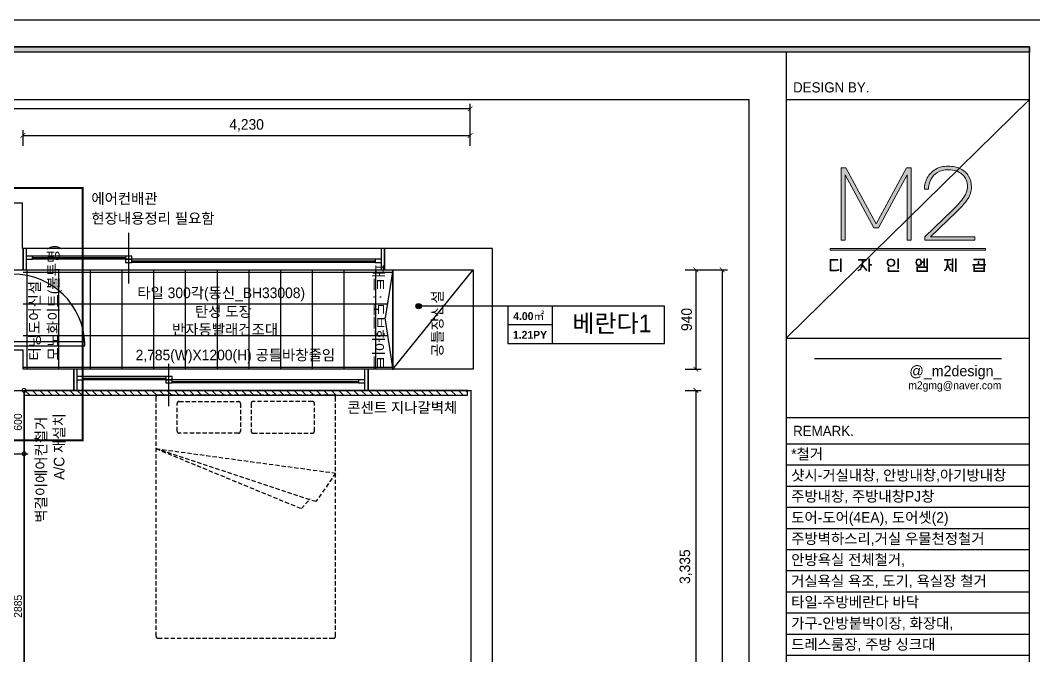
# Model space of a CAD drawing. Header units: inches. Extents: x 199882 to 277715, y -17863 to 11882.
# Drawn here: x 213457 to 223045, y 5372 to 11382 of the extents above; entities that cross this region are included whole.
import ezdxf
from ezdxf.enums import TextEntityAlignment as Align

# ---------------------------------------------------------------- set-up
doc = ezdxf.new("R2010")
doc.units = ezdxf.units.IN
doc.header["$LTSCALE"] = 50
doc.header["$MEASUREMENT"] = 0
doc.linetypes.add('DH-HID2', pattern=[1.2, 0.8, -0.4])
doc.linetypes.add('HID2', pattern=[1, 0.5, -0.5])
for name, color, linetype in [('0-ELC TEXT', 7, 'Continuous'), ('03-TEXT', 3, 'Continuous'), ('04-WIN', 4, 'Continuous'), ('06-FUR', 6, 'Continuous'), ('07-DIM WAL', 5, 'Continuous'), ('3.기호.계단선', 30, 'Continuous'), ('_U+B808_U+C774_U+C5B4 2', 7, 'Continuous'), ('CO-DOOR', 8, 'Continuous'), ('E-HAT', 251, 'Continuous'), ('FORM(YOURNAME)-1', 1, 'Continuous'), ('FORM(YOURNAME)-11', 1, 'Continuous'), ('FU-FURM', 251, 'DH-HID2'), ('도면층2', 2, 'Continuous'), ('도면층4', 4, 'Continuous'), ('도면층5', 5, 'Continuous'), ('도면층8', 8, 'Continuous'), ('치수', 7, 'Continuous')]:
    doc.layers.add(name, color=color, linetype=linetype)
doc.styles.add('YOURNAME', font='HY울릉도M.TTF')
doc.styles.add('넥슨고딕', font='NEXONLv1GothicBold.ttf')
doc.styles.add('스타일1', font='HY울릉도M.TTF')
doc.styles.add('코레일둥고', font='Korail_Round_Gothic_Medium.ttf')
doc.dimstyles.new('30', dxfattribs={"dimscale": 30, "dimtxt": 2.5, "dimasz": 2.5, "dimexe": 1.25, "dimexo": 2, "dimtad": 1, "dimdec": 0, "dimtxsty": '스타일1', "dimblk": 'DOTSMALL', "dimcen": 2.5, "dimclrd": 1, "dimclre": 1, "dimclrt": 7, "dimadec": 0, "dimazin": 0, "dimtfac": 1, "dimtdec": 0, "dimtix": 1, "dimtmove": 0, "dimatfit": 3, "dimldrblk": 'DOTSMALL', "dimfxl": 0, "dimarcsym": 0})
doc.dimstyles.new('YOURNAME-50', dxfattribs={"dimscale": 50, "dimtxt": 2, "dimasz": 0.9, "dimexe": 1, "dimexo": 3, "dimgap": 0.7, "dimtad": 1, "dimdec": 0, "dimzin": 0, "dimdsep": 46, "dimlunit": 6, "dimtxsty": 'YOURNAME', "dimblk": 'ARCHTICK', "dimcen": 0, "dimclrd": 1, "dimclre": 1, "dimclrt": 7, "dimadec": 0, "dimazin": 0, "dimtfac": 1, "dimtdec": 0, "dimtix": 1, "dimtmove": 2, "dimatfit": 3, "dimldrblk": 'ARCHTICK', "dimfxl": 0, "dimtolj": 1, "dimtzin": 0, "dimarcsym": 0})

# ---------------------------------------------------------------- blocks, each defined once
blk = doc.blocks.new('_ArchTick')
at = {"color": 0, "linetype": 'ByBlock', "const_width": 0.15}
blk.add_lwpolyline([(-0.5, -0.5), (0.5, 0.5)], dxfattribs=at)
blk = doc.blocks.new('*D26')
at = {"layer": 'Defpoints', "color": 0}
for p in [(217713.3, 10293.5), (213483.3, 10043.5), (217713.3, 10043.5)]:
    blk.add_point(p, dxfattribs=at)
at = {"layer": '치수', "color": 1, "lineweight": -2}
for p, q in [((213483.3, 10193.5), (213483.3, 10343.5)), ((213483.3, 10293.5), (217713.3, 10293.5)), ((217713.3, 10193.5), (217713.3, 10343.5))]:
    blk.add_line(p, q, dxfattribs=at)
at = {"layer": '치수', "color": 1, "lineweight": -2, "xscale": 45, "yscale": 45, "zscale": 45, "rotation": 180}
blk.add_blockref('_ArchTick', (213483.3, 10293.5), dxfattribs=at)
at = {"layer": '치수', "color": 1, "lineweight": -2, "xscale": 45, "yscale": 45, "zscale": 45}
blk.add_blockref('_ArchTick', (217713.3, 10293.5), dxfattribs=at)
at = {"layer": '치수', "color": 7, "insert": (215598.3, 10388.2), "char_height": 100, "attachment_point": 5, "style": 'YOURNAME'}
blk.add_mtext('\\A1;4,230', dxfattribs=at)
blk = doc.blocks.new('*D27')
at = {"layer": 'Defpoints', "color": 0}
for p in [(205558.3, 10543.5), (205558.3, 10043.5), (217713.3, 10043.5)]:
    blk.add_point(p, dxfattribs=at)
at = {"layer": '치수', "color": 1, "lineweight": -2}
for p, q in [((205558.3, 10193.5), (205558.3, 10593.5)), ((217713.3, 10193.5), (217713.3, 10593.5)), ((217713.3, 10543.5), (205558.3, 10543.5))]:
    blk.add_line(p, q, dxfattribs=at)
at = {"layer": '치수', "color": 1, "lineweight": -2, "xscale": 45, "yscale": 45, "zscale": 45, "rotation": 180}
blk.add_blockref('_ArchTick', (205558.3, 10543.5), dxfattribs=at)
at = {"layer": '치수', "color": 1, "lineweight": -2, "xscale": 45, "yscale": 45, "zscale": 45}
blk.add_blockref('_ArchTick', (217713.3, 10543.5), dxfattribs=at)
at = {"layer": '치수', "color": 7, "insert": (211635.8, 10638.2), "char_height": 100, "attachment_point": 5, "style": 'YOURNAME'}
blk.add_mtext('\\A1;12,155', dxfattribs=at)
blk = doc.blocks.new('*D28')
at = {"layer": 'Defpoints', "color": 0}
for p in [(219598.3, 9022.3), (219598.3, -997.7), (220098.3, -997.7)]:
    blk.add_point(p, dxfattribs=at)
at = {"layer": '치수', "color": 1, "lineweight": -2}
for p, q in [((219748.3, 9022.3), (220148.3, 9022.3)), ((220098.3, 9022.3), (220098.3, -997.7)), ((219748.3, -997.7), (220148.3, -997.7))]:
    blk.add_line(p, q, dxfattribs=at)
at = {"layer": '치수', "color": 1, "lineweight": -2, "xscale": 45, "yscale": 45, "zscale": 45}
for p, rotation in [((220098.3, 9022.3), 90), ((220098.3, -997.7), 270)]:
    blk.add_blockref('_ArchTick', p, dxfattribs=dict(at, rotation=rotation))
at = {"layer": '치수', "color": 7, "insert": (220003.7, 4012.3), "char_height": 100, "attachment_point": 5, "rotation": 90, "style": 'YOURNAME'}
blk.add_mtext('\\A1;10,020', dxfattribs=at)
blk = doc.blocks.new('*D29')
at = {"layer": 'Defpoints', "color": 0}
for p in [(219598.3, 9022.3), (219598.3, 8082.3), (219848.3, 8082.3)]:
    blk.add_point(p, dxfattribs=at)
at = {"layer": '치수', "color": 1, "lineweight": -2}
for p, q in [((219748.3, 9022.3), (219898.3, 9022.3)), ((219848.3, 9022.3), (219848.3, 8082.3)), ((219748.3, 8082.3), (219898.3, 8082.3))]:
    blk.add_line(p, q, dxfattribs=at)
at = {"layer": '치수', "color": 1, "lineweight": -2, "xscale": 45, "yscale": 45, "zscale": 45}
for p, rotation in [((219848.3, 9022.3), 90), ((219848.3, 8082.3), 270)]:
    blk.add_blockref('_ArchTick', p, dxfattribs=dict(at, rotation=rotation))
at = {"layer": '치수', "color": 7, "insert": (219761.3, 8552.3), "char_height": 100, "attachment_point": 5, "rotation": 90, "style": 'YOURNAME'}
blk.add_mtext('\\A1;940', dxfattribs=at)
blk = doc.blocks.new('*D34')
at = {"layer": 'Defpoints', "color": 0}
for p in [(219598.3, 7882.3), (219598.3, 4547.3), (219848.3, 4547.3)]:
    blk.add_point(p, dxfattribs=at)
at = {"layer": '치수', "color": 1, "lineweight": -2}
for p, q in [((219748.3, 7882.3), (219898.3, 7882.3)), ((219848.3, 7882.3), (219848.3, 4547.3)), ((219748.3, 4547.3), (219898.3, 4547.3))]:
    blk.add_line(p, q, dxfattribs=at)
at = {"layer": '치수', "color": 1, "lineweight": -2, "xscale": 45, "yscale": 45, "zscale": 45}
for p, rotation in [((219848.3, 7882.3), 90), ((219848.3, 4547.3), 270)]:
    blk.add_blockref('_ArchTick', p, dxfattribs=dict(at, rotation=rotation))
at = {"layer": '치수', "color": 7, "insert": (219753.7, 6214.8), "char_height": 100, "attachment_point": 5, "rotation": 90, "style": 'YOURNAME'}
blk.add_mtext('\\A1;3,335', dxfattribs=at)
blk = doc.blocks.new('block 34')
at = {"layer": '_U+B808_U+C774_U+C5B4 2'}
h = blk.add_hatch(color=35, dxfattribs=at)
h.dxf.hatch_style = 2
h.paths.add_polyline_path([(674.6, -105.53), (675.73, -105.53), (683.42, -119.69), (691.1, -105.53), (692.22, -105.53), (692.22, -123.82), (691.22, -123.82), (691.22, -107.31), (683.97, -120.67), (682.84, -120.67), (675.59, -107.31), (675.59, -123.82), (674.6, -123.82)])
h = blk.add_hatch(color=35, dxfattribs=at)
h.dxf.hatch_style = 2
edge = h.paths.add_edge_path()
edge.add_spline(control_points=[(704.68, -105.78), (705.57, -106.21), (706.25, -106.83), (706.73, -107.63), (707.21, -108.43), (707.45, -109.38), (707.45, -110.46), (707.45, -111.43), (707.14, -112.39), (706.53, -113.34), (705.92, -114.29), (704.98, -115.38), (703.7, -116.62), (703.7, -116.62), (697.12, -122.91), (697.12, -122.91), (697.12, -122.91), (708.26, -122.91), (708.26, -122.91), (708.26, -122.91), (708.26, -123.82), (708.26, -123.82), (708.26, -123.82), (695.66, -123.82), (695.66, -123.82), (695.66, -123.82), (695.66, -122.91), (695.66, -122.91), (695.66, -122.91), (702.73, -116.15), (702.73, -116.15), (703.99, -114.93), (704.93, -113.86), (705.54, -112.95), (706.15, -112.03), (706.45, -111.2), (706.45, -110.46), (706.45, -109.07), (706.01, -107.98), (705.12, -107.2), (704.23, -106.42), (703.05, -106.03), (701.57, -106.03), (700.53, -106.03), (699.64, -106.26), (698.89, -106.71), (698.15, -107.15), (697.57, -107.75), (697.18, -108.5), (696.79, -109.25), (696.59, -110.06), (696.59, -110.94), (696.59, -110.94), (695.59, -110.94), (695.59, -110.94), (695.59, -109.89), (695.83, -108.93), (696.3, -108.05), (696.77, -107.17), (697.46, -106.46), (698.36, -105.93), (699.26, -105.4), (700.33, -105.13), (701.57, -105.13), (702.76, -105.13), (703.79, -105.35), (704.68, -105.78)], knot_values=[0, 0, 0, 0, 1, 1, 1, 2, 2, 2, 3, 3, 3, 4, 4, 4, 5, 5, 5, 6, 6, 6, 7, 7, 7, 8, 8, 8, 9, 9, 9, 10, 10, 10, 11, 11, 11, 12, 12, 12, 13, 13, 13, 14, 14, 14, 15, 15, 15, 16, 16, 16, 17, 17, 17, 18, 18, 18, 19, 19, 19, 20, 20, 20, 21, 21, 21, 22, 22, 22, 22], degree=3, periodic=0)
at = {"layer": '_U+B808_U+C774_U+C5B4 2', "lineweight": 0}
blk.add_lwpolyline([(674.6, -105.53), (675.73, -105.53), (683.42, -119.69), (691.1, -105.53), (692.22, -105.53), (692.22, -123.82), (691.22, -123.82), (691.22, -107.31), (683.97, -120.67), (682.84, -120.67), (675.59, -107.31), (675.59, -123.82), (674.6, -123.82), (674.6, -105.53)], dxfattribs=at)
blk.add_open_spline([(704.68, -105.78), (705.57, -106.21), (706.25, -106.83), (706.73, -107.63), (707.21, -108.43), (707.45, -109.38), (707.45, -110.46), (707.45, -111.43), (707.14, -112.39), (706.53, -113.34), (705.92, -114.29), (704.98, -115.38), (703.7, -116.62), (703.7, -116.62), (697.12, -122.91), (697.12, -122.91), (697.12, -122.91), (708.26, -122.91), (708.26, -122.91), (708.26, -122.91), (708.26, -123.82), (708.26, -123.82), (708.26, -123.82), (695.66, -123.82), (695.66, -123.82), (695.66, -123.82), (695.66, -122.91), (695.66, -122.91), (695.66, -122.91), (702.73, -116.15), (702.73, -116.15), (703.99, -114.93), (704.93, -113.86), (705.54, -112.95), (706.15, -112.03), (706.45, -111.2), (706.45, -110.46), (706.45, -109.07), (706.01, -107.98), (705.12, -107.2), (704.23, -106.42), (703.05, -106.03), (701.57, -106.03), (700.53, -106.03), (699.64, -106.26), (698.89, -106.71), (698.15, -107.15), (697.57, -107.75), (697.18, -108.5), (696.79, -109.25), (696.59, -110.06), (696.59, -110.94), (696.59, -110.94), (695.59, -110.94), (695.59, -110.94), (695.59, -109.89), (695.83, -108.93), (696.3, -108.05), (696.77, -107.17), (697.46, -106.46), (698.36, -105.93), (699.26, -105.4), (700.33, -105.13), (701.57, -105.13), (702.76, -105.13), (703.79, -105.35), (704.68, -105.78)], degree=3, knots=[0, 0, 0, 0, 1, 1, 1, 2, 2, 2, 3, 3, 3, 4, 4, 4, 5, 5, 5, 6, 6, 6, 7, 7, 7, 8, 8, 8, 9, 9, 9, 10, 10, 10, 11, 11, 11, 12, 12, 12, 13, 13, 13, 14, 14, 14, 15, 15, 15, 16, 16, 16, 17, 17, 17, 18, 18, 18, 19, 19, 19, 20, 20, 20, 21, 21, 21, 22, 22, 22, 22], dxfattribs=at)
blk = doc.blocks.new('block 35')
at = {"layer": '_U+B808_U+C774_U+C5B4 2'}
h = blk.add_hatch(color=35, dxfattribs=at)
h.dxf.hatch_style = 2
edge = h.paths.add_edge_path()
edge.add_spline(control_points=[(673.72, -128.8), (673.72, -128.8), (672, -128.8), (672, -128.8), (672, -128.8), (672, -131.36), (672, -131.36), (672, -131.36), (673.14, -131.36), (673.14, -131.36), (673.29, -131.36), (673.44, -131.34), (673.6, -131.31), (673.75, -131.28), (673.88, -131.24), (673.98, -131.2), (673.98, -131.2), (673.98, -131.35), (673.98, -131.35), (673.88, -131.4), (673.75, -131.44), (673.6, -131.47), (673.45, -131.49), (673.3, -131.51), (673.14, -131.51), (673.14, -131.51), (671.83, -131.51), (671.83, -131.51), (671.83, -131.51), (671.83, -128.65), (671.83, -128.65), (671.83, -128.65), (673.72, -128.65), (673.72, -128.65), (673.72, -128.65), (673.72, -128.8), (673.72, -128.8)], knot_values=[0, 0, 0, 0, 1, 1, 1, 2, 2, 2, 3, 3, 3, 4, 4, 4, 5, 5, 5, 6, 6, 6, 7, 7, 7, 8, 8, 8, 9, 9, 9, 10, 10, 10, 11, 11, 11, 12, 12, 12, 12], degree=3, periodic=0)
h.paths.add_polyline_path([(674.54, -131.73), (674.38, -131.74), (674.38, -128.5), (674.54, -128.5)])
h = blk.add_hatch(color=35, dxfattribs=at)
h.dxf.hatch_style = 2
edge = h.paths.add_edge_path()
edge.add_spline(control_points=[(679.96, -130.01), (679.96, -130.01), (681.09, -131.37), (681.09, -131.37), (681.09, -131.37), (680.96, -131.47), (680.96, -131.47), (680.96, -131.47), (679.92, -130.19), (679.92, -130.19), (679.82, -130.57), (679.69, -130.87), (679.52, -131.09), (679.35, -131.32), (679.14, -131.46), (678.9, -131.51), (678.9, -131.51), (678.9, -131.36), (678.9, -131.36), (679.11, -131.3), (679.3, -131.16), (679.45, -130.93), (679.6, -130.7), (679.71, -130.39), (679.79, -130.03), (679.86, -129.66), (679.91, -129.25), (679.91, -128.8), (679.91, -128.8), (678.97, -128.8), (678.97, -128.8), (678.97, -128.8), (678.97, -128.65), (678.97, -128.65), (678.97, -128.65), (681, -128.65), (681, -128.65), (681, -128.65), (681, -128.8), (681, -128.8), (681, -128.8), (680.07, -128.8), (680.07, -128.8), (680.06, -129.26), (680.03, -129.66), (679.96, -130.01)], knot_values=[0, 0, 0, 0, 1, 1, 1, 2, 2, 2, 3, 3, 3, 4, 4, 4, 5, 5, 5, 6, 6, 6, 7, 7, 7, 8, 8, 8, 9, 9, 9, 10, 10, 10, 11, 11, 11, 12, 12, 12, 13, 13, 13, 14, 14, 14, 15, 15, 15, 15], degree=3, periodic=0)
h.paths.add_polyline_path([(682.21, -130.06), (681.69, -130.06), (681.69, -131.73), (681.54, -131.73), (681.54, -128.5), (681.69, -128.5), (681.69, -129.92), (682.21, -129.92)])
h = blk.add_hatch(color=35, dxfattribs=at)
h.dxf.hatch_style = 2
edge = h.paths.add_edge_path()
edge.add_spline(control_points=[(687.69, -128.68), (687.84, -128.76), (687.95, -128.87), (688.03, -129.01), (688.11, -129.15), (688.15, -129.3), (688.15, -129.47), (688.15, -129.64), (688.11, -129.8), (688.03, -129.94), (687.95, -130.08), (687.84, -130.19), (687.69, -130.27), (687.54, -130.35), (687.36, -130.39), (687.15, -130.39), (686.95, -130.39), (686.77, -130.35), (686.62, -130.27), (686.47, -130.19), (686.36, -130.08), (686.28, -129.94), (686.2, -129.8), (686.16, -129.64), (686.16, -129.47), (686.16, -129.3), (686.2, -129.15), (686.28, -129.01), (686.36, -128.87), (686.47, -128.76), (686.62, -128.68), (686.77, -128.6), (686.95, -128.56), (687.15, -128.56), (687.36, -128.56), (687.54, -128.6), (687.69, -128.68)], knot_values=[0, 0, 0, 0, 1, 1, 1, 2, 2, 2, 3, 3, 3, 4, 4, 4, 5, 5, 5, 6, 6, 6, 7, 7, 7, 8, 8, 8, 9, 9, 9, 10, 10, 10, 11, 11, 11, 12, 12, 12, 12], degree=3, periodic=0)
edge = h.paths.add_edge_path()
edge.add_spline(control_points=[(686.72, -128.79), (686.59, -128.86), (686.49, -128.95), (686.43, -129.07), (686.36, -129.18), (686.32, -129.32), (686.32, -129.47), (686.32, -129.63), (686.36, -129.76), (686.43, -129.88), (686.49, -130), (686.59, -130.09), (686.72, -130.15), (686.84, -130.22), (686.99, -130.25), (687.15, -130.25), (687.32, -130.25), (687.46, -130.22), (687.59, -130.15), (687.72, -130.09), (687.81, -130), (687.88, -129.88), (687.95, -129.76), (687.98, -129.63), (687.98, -129.47), (687.98, -129.32), (687.95, -129.18), (687.88, -129.07), (687.81, -128.95), (687.72, -128.86), (687.59, -128.79), (687.46, -128.73), (687.32, -128.7), (687.15, -128.7), (686.99, -128.7), (686.84, -128.73), (686.72, -128.79)], knot_values=[0, 0, 0, 0, 1, 1, 1, 2, 2, 2, 3, 3, 3, 4, 4, 4, 5, 5, 5, 6, 6, 6, 7, 7, 7, 8, 8, 8, 9, 9, 9, 10, 10, 10, 11, 11, 11, 12, 12, 12, 12], degree=3, periodic=0)
h.paths.add_polyline_path([(686.6, -131.51), (689.15, -131.51), (689.15, -131.66), (686.44, -131.66), (686.44, -130.66), (686.6, -130.66)])
h.paths.add_polyline_path([(689.03, -130.91), (688.87, -130.91), (688.87, -128.5), (689.03, -128.5)])
h = blk.add_hatch(color=35, dxfattribs=at)
h.dxf.hatch_style = 2
edge = h.paths.add_edge_path()
edge.add_spline(control_points=[(694.67, -130), (694.55, -130.16), (694.37, -130.23), (694.14, -130.23), (693.91, -130.23), (693.73, -130.16), (693.61, -130), (693.48, -129.84), (693.42, -129.64), (693.42, -129.39), (693.42, -129.14), (693.48, -128.94), (693.61, -128.78), (693.73, -128.62), (693.91, -128.54), (694.14, -128.54), (694.35, -128.54), (694.51, -128.61), (694.63, -128.74), (694.75, -128.87), (694.83, -129.04), (694.85, -129.25), (694.85, -129.25), (695.45, -129.25), (695.45, -129.25), (695.45, -129.25), (695.45, -128.52), (695.45, -128.52), (695.45, -128.52), (695.61, -128.52), (695.61, -128.52), (695.61, -128.52), (695.61, -130.29), (695.61, -130.29), (695.61, -130.29), (695.45, -130.29), (695.45, -130.29), (695.45, -130.29), (695.45, -129.4), (695.45, -129.4), (695.45, -129.4), (694.86, -129.4), (694.86, -129.4), (694.85, -129.64), (694.79, -129.85), (694.67, -130)], knot_values=[0, 0, 0, 0, 1, 1, 1, 2, 2, 2, 3, 3, 3, 4, 4, 4, 5, 5, 5, 6, 6, 6, 7, 7, 7, 8, 8, 8, 9, 9, 9, 10, 10, 10, 11, 11, 11, 12, 12, 12, 13, 13, 13, 14, 14, 14, 15, 15, 15, 15], degree=3, periodic=0)
edge = h.paths.add_edge_path()
edge.add_spline(control_points=[(693.73, -129.9), (693.83, -130.03), (693.97, -130.09), (694.14, -130.09), (694.31, -130.09), (694.45, -130.03), (694.55, -129.9), (694.65, -129.78), (694.7, -129.61), (694.7, -129.39), (694.7, -129.17), (694.65, -129), (694.55, -128.87), (694.45, -128.75), (694.31, -128.69), (694.14, -128.69), (693.97, -128.69), (693.83, -128.75), (693.73, -128.87), (693.63, -129), (693.58, -129.17), (693.58, -129.39), (693.58, -129.61), (693.63, -129.78), (693.73, -129.9)], knot_values=[0, 0, 0, 0, 1, 1, 1, 2, 2, 2, 3, 3, 3, 4, 4, 4, 5, 5, 5, 6, 6, 6, 7, 7, 7, 8, 8, 8, 8], degree=3, periodic=0)
h.paths.add_polyline_path([(693.69, -130.55), (696.36, -130.55), (696.36, -131.66), (693.69, -131.66)])
h.paths.add_polyline_path([(693.85, -131.51), (696.2, -131.51), (696.2, -130.7), (693.85, -130.7)])
h.paths.add_polyline_path([(696.36, -128.5), (696.36, -130.32), (696.2, -130.32), (696.2, -128.5)])
h = blk.add_hatch(color=35, dxfattribs=at)
h.dxf.hatch_style = 2
edge = h.paths.add_edge_path()
edge.add_spline(control_points=[(701.46, -129.93), (701.46, -129.93), (702.28, -131.39), (702.28, -131.39), (702.28, -131.39), (702.15, -131.47), (702.15, -131.47), (702.15, -131.47), (701.43, -130.17), (701.43, -130.17), (701.3, -130.94), (701.03, -131.39), (700.63, -131.51), (700.63, -131.51), (700.63, -131.35), (700.63, -131.35), (700.88, -131.26), (701.06, -130.99), (701.18, -130.55), (701.3, -130.1), (701.37, -129.52), (701.37, -128.8), (701.37, -128.8), (700.67, -128.8), (700.67, -128.8), (700.67, -128.8), (700.67, -128.65), (700.67, -128.65), (700.67, -128.65), (702.19, -128.65), (702.19, -128.65), (702.19, -128.65), (702.19, -128.8), (702.19, -128.8), (702.19, -128.8), (701.53, -128.8), (701.53, -128.8), (701.52, -129.25), (701.5, -129.63), (701.46, -129.93)], knot_values=[0, 0, 0, 0, 1, 1, 1, 2, 2, 2, 3, 3, 3, 4, 4, 4, 5, 5, 5, 6, 6, 6, 7, 7, 7, 8, 8, 8, 9, 9, 9, 10, 10, 10, 11, 11, 11, 12, 12, 12, 13, 13, 13, 13], degree=3, periodic=0)
h.paths.add_polyline_path([(702.59, -128.52), (702.75, -128.52), (702.75, -131.68), (702.59, -131.68), (702.59, -129.95), (702, -129.95), (702, -129.8), (702.59, -129.8)])
h.paths.add_polyline_path([(703.61, -128.5), (703.61, -131.73), (703.45, -131.73), (703.45, -128.5)])
h = blk.add_hatch(color=35, dxfattribs=at)
h.dxf.hatch_style = 2
h.paths.add_polyline_path([(711.02, -129.93), (711.02, -130.07), (707.82, -130.07), (707.82, -129.93), (709.16, -129.93), (709.16, -129.2), (709.32, -129.2), (709.32, -129.93)])
h.paths.add_polyline_path([(710.61, -128.72), (708.07, -128.72), (708.07, -128.57), (710.77, -128.57), (710.77, -129.64), (710.61, -129.64)])
h.paths.add_polyline_path([(710.61, -130.36), (710.77, -130.36), (710.77, -131.66), (708.08, -131.66), (708.08, -130.36), (708.24, -130.36), (708.24, -130.83), (710.61, -130.83)])
h.paths.add_polyline_path([(710.61, -131.52), (710.61, -130.97), (708.24, -130.97), (708.24, -131.52)])
at = {"layer": '_U+B808_U+C774_U+C5B4 2', "lineweight": 0}
for points in [[(674.54, -131.73), (674.38, -131.74), (674.38, -128.5), (674.54, -128.5), (674.54, -131.73)], [(682.21, -130.06), (681.69, -130.06), (681.69, -131.73), (681.54, -131.73), (681.54, -128.5), (681.69, -128.5), (681.69, -129.92), (682.21, -129.92), (682.21, -130.06)], [(689.03, -130.91), (688.87, -130.91), (688.87, -128.5), (689.03, -128.5), (689.03, -130.91)], [(696.36, -128.5), (696.36, -130.32), (696.2, -130.32), (696.2, -128.5), (696.36, -128.5)], [(702.59, -128.52), (702.75, -128.52), (702.75, -131.68), (702.59, -131.68), (702.59, -129.95), (702, -129.95), (702, -129.8), (702.59, -129.8), (702.59, -128.52)], [(703.61, -128.5), (703.61, -131.73), (703.45, -131.73), (703.45, -128.5), (703.61, -128.5)], [(711.02, -129.93), (711.02, -130.07), (707.82, -130.07), (707.82, -129.93), (709.16, -129.93), (709.16, -129.2), (709.32, -129.2), (709.32, -129.93), (711.02, -129.93)], [(710.61, -128.72), (708.07, -128.72), (708.07, -128.57), (710.77, -128.57), (710.77, -129.64), (710.61, -129.64), (710.61, -128.72)], [(710.61, -130.36), (710.77, -130.36), (710.77, -131.66), (708.08, -131.66), (708.08, -130.36), (708.24, -130.36), (708.24, -130.83), (710.61, -130.83), (710.61, -130.36)], [(686.6, -131.51), (689.15, -131.51), (689.15, -131.66), (686.44, -131.66), (686.44, -130.66), (686.6, -130.66), (686.6, -131.51)], [(693.69, -130.55), (696.36, -130.55), (696.36, -131.66), (693.69, -131.66), (693.69, -130.55)], [(693.85, -131.51), (696.2, -131.51), (696.2, -130.7), (693.85, -130.7), (693.85, -131.51)], [(710.61, -131.52), (710.61, -130.97), (708.24, -130.97), (708.24, -131.52), (710.61, -131.52)]]:
    blk.add_lwpolyline(points, dxfattribs=at)
for points, knots in [([(673.72, -128.8), (673.72, -128.8), (672, -128.8), (672, -128.8), (672, -128.8), (672, -131.36), (672, -131.36), (672, -131.36), (673.14, -131.36), (673.14, -131.36), (673.29, -131.36), (673.44, -131.34), (673.6, -131.31), (673.75, -131.28), (673.88, -131.24), (673.98, -131.2), (673.98, -131.2), (673.98, -131.35), (673.98, -131.35), (673.88, -131.4), (673.75, -131.44), (673.6, -131.47), (673.45, -131.49), (673.3, -131.51), (673.14, -131.51), (673.14, -131.51), (671.83, -131.51), (671.83, -131.51), (671.83, -131.51), (671.83, -128.65), (671.83, -128.65), (671.83, -128.65), (673.72, -128.65), (673.72, -128.65), (673.72, -128.65), (673.72, -128.8), (673.72, -128.8)], [0, 0, 0, 0, 1, 1, 1, 2, 2, 2, 3, 3, 3, 4, 4, 4, 5, 5, 5, 6, 6, 6, 7, 7, 7, 8, 8, 8, 9, 9, 9, 10, 10, 10, 11, 11, 11, 12, 12, 12, 12]), ([(679.96, -130.01), (679.96, -130.01), (681.09, -131.37), (681.09, -131.37), (681.09, -131.37), (680.96, -131.47), (680.96, -131.47), (680.96, -131.47), (679.92, -130.19), (679.92, -130.19), (679.82, -130.57), (679.69, -130.87), (679.52, -131.09), (679.35, -131.32), (679.14, -131.46), (678.9, -131.51), (678.9, -131.51), (678.9, -131.36), (678.9, -131.36), (679.11, -131.3), (679.3, -131.16), (679.45, -130.93), (679.6, -130.7), (679.71, -130.39), (679.79, -130.03), (679.86, -129.66), (679.91, -129.25), (679.91, -128.8), (679.91, -128.8), (678.97, -128.8), (678.97, -128.8), (678.97, -128.8), (678.97, -128.65), (678.97, -128.65), (678.97, -128.65), (681, -128.65), (681, -128.65), (681, -128.65), (681, -128.8), (681, -128.8), (681, -128.8), (680.07, -128.8), (680.07, -128.8), (680.06, -129.26), (680.03, -129.66), (679.96, -130.01)], [0, 0, 0, 0, 1, 1, 1, 2, 2, 2, 3, 3, 3, 4, 4, 4, 5, 5, 5, 6, 6, 6, 7, 7, 7, 8, 8, 8, 9, 9, 9, 10, 10, 10, 11, 11, 11, 12, 12, 12, 13, 13, 13, 14, 14, 14, 15, 15, 15, 15]), ([(687.69, -128.68), (687.84, -128.76), (687.95, -128.87), (688.03, -129.01), (688.11, -129.15), (688.15, -129.3), (688.15, -129.47), (688.15, -129.64), (688.11, -129.8), (688.03, -129.94), (687.95, -130.08), (687.84, -130.19), (687.69, -130.27), (687.54, -130.35), (687.36, -130.39), (687.15, -130.39), (686.95, -130.39), (686.77, -130.35), (686.62, -130.27), (686.47, -130.19), (686.36, -130.08), (686.28, -129.94), (686.2, -129.8), (686.16, -129.64), (686.16, -129.47), (686.16, -129.3), (686.2, -129.15), (686.28, -129.01), (686.36, -128.87), (686.47, -128.76), (686.62, -128.68), (686.77, -128.6), (686.95, -128.56), (687.15, -128.56), (687.36, -128.56), (687.54, -128.6), (687.69, -128.68)], [0, 0, 0, 0, 1, 1, 1, 2, 2, 2, 3, 3, 3, 4, 4, 4, 5, 5, 5, 6, 6, 6, 7, 7, 7, 8, 8, 8, 9, 9, 9, 10, 10, 10, 11, 11, 11, 12, 12, 12, 12]), ([(686.72, -128.79), (686.59, -128.86), (686.49, -128.95), (686.43, -129.07), (686.36, -129.18), (686.32, -129.32), (686.32, -129.47), (686.32, -129.63), (686.36, -129.76), (686.43, -129.88), (686.49, -130), (686.59, -130.09), (686.72, -130.15), (686.84, -130.22), (686.99, -130.25), (687.15, -130.25), (687.32, -130.25), (687.46, -130.22), (687.59, -130.15), (687.72, -130.09), (687.81, -130), (687.88, -129.88), (687.95, -129.76), (687.98, -129.63), (687.98, -129.47), (687.98, -129.32), (687.95, -129.18), (687.88, -129.07), (687.81, -128.95), (687.72, -128.86), (687.59, -128.79), (687.46, -128.73), (687.32, -128.7), (687.15, -128.7), (686.99, -128.7), (686.84, -128.73), (686.72, -128.79)], [0, 0, 0, 0, 1, 1, 1, 2, 2, 2, 3, 3, 3, 4, 4, 4, 5, 5, 5, 6, 6, 6, 7, 7, 7, 8, 8, 8, 9, 9, 9, 10, 10, 10, 11, 11, 11, 12, 12, 12, 12]), ([(694.67, -130), (694.55, -130.16), (694.37, -130.23), (694.14, -130.23), (693.91, -130.23), (693.73, -130.16), (693.61, -130), (693.48, -129.84), (693.42, -129.64), (693.42, -129.39), (693.42, -129.14), (693.48, -128.94), (693.61, -128.78), (693.73, -128.62), (693.91, -128.54), (694.14, -128.54), (694.35, -128.54), (694.51, -128.61), (694.63, -128.74), (694.75, -128.87), (694.83, -129.04), (694.85, -129.25), (694.85, -129.25), (695.45, -129.25), (695.45, -129.25), (695.45, -129.25), (695.45, -128.52), (695.45, -128.52), (695.45, -128.52), (695.61, -128.52), (695.61, -128.52), (695.61, -128.52), (695.61, -130.29), (695.61, -130.29), (695.61, -130.29), (695.45, -130.29), (695.45, -130.29), (695.45, -130.29), (695.45, -129.4), (695.45, -129.4), (695.45, -129.4), (694.86, -129.4), (694.86, -129.4), (694.85, -129.64), (694.79, -129.85), (694.67, -130)], [0, 0, 0, 0, 1, 1, 1, 2, 2, 2, 3, 3, 3, 4, 4, 4, 5, 5, 5, 6, 6, 6, 7, 7, 7, 8, 8, 8, 9, 9, 9, 10, 10, 10, 11, 11, 11, 12, 12, 12, 13, 13, 13, 14, 14, 14, 15, 15, 15, 15]), ([(693.73, -129.9), (693.83, -130.03), (693.97, -130.09), (694.14, -130.09), (694.31, -130.09), (694.45, -130.03), (694.55, -129.9), (694.65, -129.78), (694.7, -129.61), (694.7, -129.39), (694.7, -129.17), (694.65, -129), (694.55, -128.87), (694.45, -128.75), (694.31, -128.69), (694.14, -128.69), (693.97, -128.69), (693.83, -128.75), (693.73, -128.87), (693.63, -129), (693.58, -129.17), (693.58, -129.39), (693.58, -129.61), (693.63, -129.78), (693.73, -129.9)], [0, 0, 0, 0, 1, 1, 1, 2, 2, 2, 3, 3, 3, 4, 4, 4, 5, 5, 5, 6, 6, 6, 7, 7, 7, 8, 8, 8, 8]), ([(701.46, -129.93), (701.46, -129.93), (702.28, -131.39), (702.28, -131.39), (702.28, -131.39), (702.15, -131.47), (702.15, -131.47), (702.15, -131.47), (701.43, -130.17), (701.43, -130.17), (701.3, -130.94), (701.03, -131.39), (700.63, -131.51), (700.63, -131.51), (700.63, -131.35), (700.63, -131.35), (700.88, -131.26), (701.06, -130.99), (701.18, -130.55), (701.3, -130.1), (701.37, -129.52), (701.37, -128.8), (701.37, -128.8), (700.67, -128.8), (700.67, -128.8), (700.67, -128.8), (700.67, -128.65), (700.67, -128.65), (700.67, -128.65), (702.19, -128.65), (702.19, -128.65), (702.19, -128.65), (702.19, -128.8), (702.19, -128.8), (702.19, -128.8), (701.53, -128.8), (701.53, -128.8), (701.52, -129.25), (701.5, -129.63), (701.46, -129.93)], [0, 0, 0, 0, 1, 1, 1, 2, 2, 2, 3, 3, 3, 4, 4, 4, 5, 5, 5, 6, 6, 6, 7, 7, 7, 8, 8, 8, 9, 9, 9, 10, 10, 10, 11, 11, 11, 12, 12, 12, 13, 13, 13, 13])]:
    blk.add_open_spline(points, degree=3, knots=knots, dxfattribs=at)
blk = doc.blocks.new('block 33')
at = {"layer": '_U+B808_U+C774_U+C5B4 2'}
for name in ['block 34', 'block 35']:
    blk.add_blockref(name, (0, 0), dxfattribs=at)
blk = doc.blocks.new('block 32')
at = {"layer": '_U+B808_U+C774_U+C5B4 2'}
h = blk.add_hatch(color=35, dxfattribs=at)
h.dxf.hatch_style = 2
h.paths.add_polyline_path([(711.02, -126.32), (671.83, -126.32), (671.83, -125.91), (711.02, -125.91)])
at = {"layer": '_U+B808_U+C774_U+C5B4 2', "lineweight": 0}
blk.add_lwpolyline([(711.02, -126.32), (671.83, -126.32), (671.83, -125.91), (711.02, -125.91), (711.02, -126.32)], dxfattribs=at)
at = {"layer": '_U+B808_U+C774_U+C5B4 2'}
blk.add_blockref('block 33', (0, 0), dxfattribs=at)
blk = doc.blocks.new('FORM-ELEVATION')
at = {"layer": 'FORM(YOURNAME)-11'}
h = blk.add_hatch(color=256, dxfattribs=at)
h.dxf.hatch_style = 1
h.paths.add_polyline_path([(-10309, 35708), (71691, 35708), (71691, 35508), (-10309, 35508)])
h.paths.add_polyline_path([(-10309, -21492), (71691, -21492), (71691, -21692), (-10309, -21692)])
at = {"layer": 'Defpoints', "color": 158}
for p, q in [((62481, 35508), (62481, -21492)), ((62481, 33708), (71691, 33708)), ((62481, 24686), (71691, 33708)), ((62481, 24686), (71691, 24686)), ((62481, 20686), (71691, 20686)), ((62481, 19886), (71691, 19886)), ((62481, 19086), (71691, 19086)), ((62481, 18286), (71691, 18286)), ((62481, 17486), (71691, 17486)), ((62481, 16686), (71691, 16686)), ((62481, 15886), (71691, 15886)), ((62481, 15086), (71691, 15086)), ((62481, 14286), (71691, 14286)), ((62481, 13486), (71691, 13486)), ((62481, 12686), (71691, 12686))]:
    blk.add_line(p, q, dxfattribs=at)
for points in [[(-10309, -21692), (71691, -21692), (71691, 35708), (-10309, 35708)], [(-8309, 33708), (61071, 33708), (61071, -19692), (-8309, -19692)]]:
    blk.add_lwpolyline(points, close=True, dxfattribs=at)
at = {"layer": 'FORM(YOURNAME)-11', "color": 251}
blk.add_line((63550, 23916), (70622, 23916), dxfattribs=at)
at = {"layer": 'FORM(YOURNAME)-11', "color": 14}
blk.add_line((62481, 21686), (71691, 21686), dxfattribs=at)
at = {"layer": 'FORM(YOURNAME)-11', "color": 250}
blk.add_lwpolyline([(-11309, -22692), (72691, -22692), (72691, 36708), (-11309, 36708)], close=True, dxfattribs=at)
at = {"layer": 'FORM(YOURNAME)-11'}
blk.add_lwpolyline([(-10309, 35708), (71691, 35708), (71691, 35508), (-10309, 35508)], close=True, dxfattribs=at)
at = {"layer": '_U+B808_U+C774_U+C5B4 2', "xscale": 150, "yscale": 150, "zscale": 150}
blk.add_blockref('block 32', (-36628, 46957), dxfattribs=at)
at = {"layer": 'FORM(YOURNAME)-11', "color": 14, "style": 'YOURNAME'}
for s, p in [('DESIGN BY.', (62739, 34170)), ('REMARK.', (62739, 21172))]:
    blk.add_text(s, height=386.1, dxfattribs=at).set_placement(p, align=Align.MIDDLE_LEFT)
for s, height, width, p in [('@_m2design_', 400, 1.03, (70622, 23242)), ('m2gmg@naver.com', 300, 0.995, (70622, 22747))]:
    blk.add_text(s, height=height, dxfattribs=dict(at, width=width)).set_placement(p, align=Align.RIGHT)
at = {"layer": 'FORM(YOURNAME)-11', "color": 3, "style": 'YOURNAME'}
for tag, height, p in [('1', 450, (71041, -1219)), ('2', 450, (71041, -1863)), ('3', 450, (71041, -3150)), ('4', 450, (71041, -5081)), ('5', 515, (71041, -7398)), ('6', 515, (71041, -9650)), ('7', 515, (71041, -11903)), ('8', 515, (71041, -14155)), ('9', 515, (71041, -16408)), ('10', 515, (66791, -18596)), ('11', 515, (71041, -18660)), ('12', 515, (66791, -20848)), ('13', 515, (71041, -20848))]:
    blk.add_attdef(tag, text='', height=height, dxfattribs=at).set_placement(p, align=Align.MIDDLE_RIGHT)
blk = doc.blocks.new('floor')
at = {"layer": '도면층2'}
for p, q in [((217923.3, 9222.3), (216903.3, 9222.3)), ((216903.3, 9222.3), (216903.3, 9022.3)), ((216903.3, 9022.3), (217743.3, 9022.3)), ((217743.3, 9022.3), (217743.3, 8082.3)), ((213483.3, 8262.3), (213278.3, 8262.3)), ((213483.3, 8082.3), (213483.3, 8262.3)), ((217743.3, 8082.3), (216748.3, 8082.3)), ((216748.3, 8082.3), (216748.3, 7882.3)), ((216748.3, 7882.3), (217723.3, 7882.3))]:
    blk.add_line(p, q, dxfattribs=at)
blk.add_lwpolyline([(213278.3, 9022.3), (213483.3, 9022.3), (213483.3, 9222.3), (213478.3, 9222.3), (213478.3, 9652.3), (213278.3, 9652.3), (213278.3, 9452.3)], close=True, dxfattribs=at)
for points in [[(217688.3, 4427.3), (217723.3, 4427.3), (217723.3, 3207.3), (217103.3, 3207.3), (217103.3, 3057.3), (217753.3, 3057.3), (217753.3, 297.3), (216953.3, 297.3), (216953.3, 97.3), (217923.3, 97.3), (217923.3, 9222.3)], [(213278.3, 8082.3), (212918.3, 8082.3), (212918.3, 7882.3), (213278.3, 7882.3), (213278.3, 4397.3), (213493.3, 4397.3), (213493.3, 7882.3), (213963.3, 7882.3), (213963.3, 8082.3), (213483.3, 8082.3)], [(217688.3, 4547.3), (217723.3, 4547.3), (217723.3, 7884.1)]]:
    blk.add_lwpolyline(points, dxfattribs=at)
at = {"layer": '도면층4'}
for p, q in [((214483.3, 8892.3), (214483.3, 9372.3)), ((216903.3, 9222.3), (213483.3, 9222.3)), ((213483.3, 9222.3), (213483.3, 9022.3)), ((213513.3, 9222.3), (213513.3, 9022.3)), ((216873.3, 9022.3), (216873.3, 9222.3)), ((216903.3, 9022.3), (216903.3, 9222.3)), ((213573.3, 9137.3), (214453.3, 9137.3)), ((213483.3, 9022.3), (216903.3, 9022.3)), ((214513.3, 9107.3), (216813.3, 9107.3)), ((216748.3, 8082.3), (213963.3, 8082.3)), ((213963.3, 8082.3), (213963.3, 7882.3)), ((213993.3, 8082.3), (213993.3, 7882.3)), ((214863.3, 7732.3), (214863.3, 8132.3)), ((216718.3, 7882.3), (216718.3, 8082.3)), ((216748.3, 7882.3), (216748.3, 8082.3)), ((214053.3, 7997.3), (214833.3, 7997.3)), ((214893.3, 7967.3), (216658.3, 7967.3)), ((213963.3, 7882.3), (216748.3, 7882.3))]:
    blk.add_line(p, q, dxfattribs=at)
for points in [[(213513.3, 9152.3), (213513.3, 9122.3), (213573.3, 9122.3), (213573.3, 9152.3)], [(214453.3, 9152.3), (214453.3, 9122.3), (214513.3, 9122.3), (214513.3, 9152.3)], [(214453.3, 9122.3), (214453.3, 9092.3), (214513.3, 9092.3), (214513.3, 9122.3)], [(216813.3, 9122.3), (216813.3, 9092.3), (216873.3, 9092.3), (216873.3, 9122.3)], [(213993.3, 8012.3), (213993.3, 7982.3), (214053.3, 7982.3), (214053.3, 8012.3)], [(214833.3, 8012.3), (214833.3, 7982.3), (214893.3, 7982.3), (214893.3, 8012.3)], [(214833.3, 7982.3), (214833.3, 7952.3), (214893.3, 7952.3), (214893.3, 7982.3)], [(216658.3, 7982.3), (216658.3, 7952.3), (216718.3, 7952.3), (216718.3, 7982.3)]]:
    blk.add_lwpolyline(points, close=True, dxfattribs=at)
at = {"layer": '도면층5'}
for p, q in [((214453.3, 9152.3), (213573.3, 9152.3)), ((214453.3, 9122.3), (213573.3, 9122.3)), ((216813.3, 9122.3), (214513.3, 9122.3)), ((216813.3, 9092.3), (214513.3, 9092.3)), ((214833.3, 8012.3), (214053.3, 8012.3)), ((214833.3, 7982.3), (214053.3, 7982.3)), ((216658.3, 7982.3), (214893.3, 7982.3)), ((216658.3, 7952.3), (214893.3, 7952.3))]:
    blk.add_line(p, q, dxfattribs=at)
blk = doc.blocks.new('F-701-3')
at = {"layer": 'FU-FURM'}
for p, q in [((-850, -506.5), (526, -1074)), ((664, -1008), (-850, -506.5)), ((-850, -506.5), (850, -738)), ((850, -738), (664, -1008)), ((526, -1074), (610, -978))]:
    blk.add_line(p, q, dxfattribs=at)
for points in [[(-830, -2300), (830, -2300, 0.414214), (850, -2280), (850, -20, 0.414214), (830, 0), (-830, 0, 0.414214), (-850, -20), (-850, -2280, 0.414214)], [(-70, -360), (-630, -360, -0.414214), (-650, -340), (-650, -80, -0.414214), (-630, -60), (-70, -60, -0.414214), (-50, -80), (-50, -340, -0.414214)], [(70, -360), (630, -360, 0.414214), (650, -340), (650, -80, 0.414214), (630, -60), (70, -60, 0.414214), (50, -80), (50, -340, 0.414214)]]:
    blk.add_lwpolyline(points, format="xyb", close=True, dxfattribs=at)
blk = doc.blocks.new('_DOTSMALL')
at = {"color": 0, "linetype": 'ByBlock', "const_width": 0.5}
blk.add_lwpolyline([(-0.0625, 0, 1), (0.0625, 0, 1)], format="xyb", close=True, dxfattribs=at)
blk = doc.blocks.new('*D229')
at = {"layer": '07-DIM WAL', "color": 1, "lineweight": -2}
for p, q in [((213338.3, 7882.3), (213530.8, 7882.3)), ((213493.3, 7882.3), (213493.3, 7282.3)), ((213338.3, 7282.3), (213530.8, 7282.3))]:
    blk.add_line(p, q, dxfattribs=at)
at = {"layer": 'Defpoints', "color": 0}
for p in [(213278.3, 7882.3), (213278.3, 7282.3), (213493.3, 7282.3)]:
    blk.add_point(p, dxfattribs=at)
at = {"layer": '07-DIM WAL', "color": 1, "lineweight": -2, "xscale": 75, "yscale": 75, "zscale": 75}
for p, rotation in [((213493.3, 7882.3), 90), ((213493.3, 7282.3), 270)]:
    blk.add_blockref('_DOTSMALL', p, dxfattribs=dict(at, rotation=rotation))
at = {"layer": '07-DIM WAL', "color": 7, "insert": (213435.5, 7582.3), "char_height": 75, "attachment_point": 5, "rotation": 90, "style": '스타일1'}
blk.add_mtext('600', dxfattribs=at)
blk = doc.blocks.new('*D230')
at = {"layer": '07-DIM WAL', "color": 1, "lineweight": -2}
for p, q in [((213338.3, 7282.3), (213530.8, 7282.3)), ((213493.3, 7282.3), (213493.3, 4397.3)), ((213338.3, 4397.3), (213530.8, 4397.3))]:
    blk.add_line(p, q, dxfattribs=at)
at = {"layer": 'Defpoints', "color": 0}
for p in [(213278.3, 7282.3), (213278.3, 4397.3), (213493.3, 4397.3)]:
    blk.add_point(p, dxfattribs=at)
at = {"layer": '07-DIM WAL', "color": 1, "lineweight": -2, "xscale": 75, "yscale": 75, "zscale": 75}
for p, rotation in [((213493.3, 7282.3), 90), ((213493.3, 4397.3), 270)]:
    blk.add_blockref('_DOTSMALL', p, dxfattribs=dict(at, rotation=rotation))
at = {"layer": '07-DIM WAL', "color": 7, "insert": (213435.5, 5839.8), "char_height": 75, "attachment_point": 5, "rotation": 90, "style": '스타일1'}
blk.add_mtext('2885', dxfattribs=at)

msp = doc.modelspace()

# ---------------------------------------------------------------- hatches: boundary and pattern name
at = {"layer": '0-ELC TEXT'}
h = msp.add_hatch(color=256, dxfattribs=at)
h.dxf.hatch_style = 1
edge = h.paths.add_edge_path()
edge.add_arc((217225.9, 8678.4), 25, 90, 450)
h = msp.add_hatch(color=256, dxfattribs=at)
h.dxf.hatch_style = 1
edge = h.paths.add_edge_path()
edge.add_arc((217225.9, 8678.4), 25, 90, 450)
at = {"layer": '3.기호.계단선'}
h = msp.add_hatch(dxfattribs=at)
h.set_pattern_fill('_USER', color=256, scale=50, angle=135, pattern_type=0)
h.set_pattern_definition([(135, (9110, 5e-12), (-35.355339, -35.355339), [])])
h.paths.add_polyline_path([(214863.3, 7882.3), (213963.3, 7882.3), (213493.3, 7882.3), (213493.3, 7837.3), (214863.3, 7837.3)])
h.paths.add_polyline_path([(217688.3, 7882.3), (216748.3, 7882.3), (214863.3, 7882.3), (214863.3, 7837.3), (217688.3, 7837.3)])
at = {"layer": 'E-HAT'}
h = msp.add_hatch(dxfattribs=at)
h.set_pattern_fill('_USER', color=256, scale=300, angle=180, pattern_type=0)
h.set_pattern_definition([(180, (25421.5, 0), (-4e-14, -300), [])])
h.paths.add_polyline_path([(216983.3, 9022.3), (216903.3, 9022.3), (213483.3, 9022.3), (213483.3, 8262.3), (213483.3, 8082.3), (213963.3, 8082.3), (216983.3, 8082.3), (216909, 8567)])
h.paths.add_polyline_path([(213692, 8235.6), (213692, 8965.1), (213503.5, 8965.1), (213503.5, 8235.6)], flags=24)
h.paths.add_polyline_path([(215078.8, 8524.4), (215708.9, 8524.4), (215708.9, 8708.4), (215078.8, 8708.4)], flags=24)
h.paths.add_polyline_path([(214516, 8160.3), (216523.7, 8160.3), (216523.7, 8356.1), (214516, 8356.1)], flags=24)
h = msp.add_hatch(dxfattribs=at)
h.set_pattern_fill('_USER', color=256, scale=300, angle=270, pattern_type=0)
h.set_pattern_definition([(270, (25421.5, 0), (300, -6e-14), [])])
h.paths.add_polyline_path([(216909, 8567), (216983.3, 9022.3), (213483.3, 9022.3), (213483.3, 8262.3), (213483.3, 8082.3), (216983.3, 8082.3)])
h.paths.add_polyline_path([(213692, 8235.6), (213692, 8965.1), (213503.5, 8965.1), (213503.5, 8235.6)], flags=24)
h.paths.add_polyline_path([(215078.8, 8524.4), (215708.9, 8524.4), (215708.9, 8708.4), (215078.8, 8708.4)], flags=24)
h.paths.add_polyline_path([(214516, 8160.3), (216523.7, 8160.3), (216523.7, 8356.1), (214516, 8356.1)], flags=24)

# ---------------------------------------------------------------- linework, layer by layer
at = {"color": 140, "const_width": 10}
msp.add_lwpolyline([(213963.3, 8082.3), (216748.3, 8082.3), (216748.3, 7882.3), (213963.3, 7882.3)], close=True, dxfattribs=at)
at = {"layer": '0-ELC TEXT'}
for p, q in [((218068.4, 8678.4), (217225.9, 8678.4)), ((218493.1, 8324.7), (218493.1, 8678.4)), ((218493.1, 8501.5), (218068.4, 8501.5))]:
    msp.add_line(p, q, dxfattribs=at)
msp.add_lwpolyline([(219550.3, 8678.4), (218068.4, 8678.4), (218068.4, 8324.7), (219550.3, 8324.7)], close=True, dxfattribs=at)
msp.add_circle((217225.9, 8678.4), 25, dxfattribs=at)
msp.add_circle((217225.9, 8678.4), 25, dxfattribs=at)
at = {"layer": '06-FUR'}
msp.add_line((216983.3, 8082.3), (217743.3, 9022.3), dxfattribs=at)
msp.add_lwpolyline([(217743.3, 8082.3), (216983.3, 8082.3), (216983.3, 9022.3), (217743.3, 9022.3)], close=True, dxfattribs=at)
at = {"layer": '3.기호.계단선', "linetype": 'HID2', "const_width": 20}
msp.add_lwpolyline([(212706, 9795.1), (214047.7, 9795.1), (214047.7, 7409.7), (212706, 7409.7)], close=True, dxfattribs=at)
at = {"layer": '3.기호.계단선'}
msp.add_lwpolyline([(217688.3, 7882.3), (213493.3, 7882.3), (213493.3, 7837.3), (217688.3, 7837.3)], close=True, dxfattribs=at)
at = {"layer": 'CO-DOOR'}
msp.add_lwpolyline([(214068.3, 8342.3), (213388.3, 8342.3), (213388.3, 8302.3), (214068.3, 8302.3)], close=True, dxfattribs=at)
msp.add_arc((213388, 8301.7), 680.5, 1.72798, 89.98222, dxfattribs=at)
at = {"layer": 'E-HAT'}
msp.add_lwpolyline([(213483.3, 8262.3), (213278.3, 8262.3), (213278.3, 9022.3), (216983.3, 9022.3), (216983.3, 8082.3), (213483.3, 8082.3), (213483.3, 8262.3)], dxfattribs=at)
at = {"layer": '도면층8'}
for p in [(216983.3, 9022.3), (216984.1, 8077)]:
    msp.add_line(p, (216909, 8567), dxfattribs=at)

# ---------------------------------------------------------------- block references
at = {"layer": '04-WIN'}
msp.add_blockref('floor', (0, 0), dxfattribs=at)
at = {"layer": 'FORM(YOURNAME)-1', "xscale": 0.2500000000000001, "yscale": 0.2500000000000001, "zscale": 0.2500000000000001}
msp.add_blockref('FORM-ELEVATION', (205083.5, 2205.4), dxfattribs=at)
at = {"layer": 'FU-FURM'}
msp.add_blockref('F-701-3', (215590.8, 7837.3), dxfattribs=at)

# ---------------------------------------------------------------- texts
at = {"layer": '0-ELC TEXT', "style": '코레일둥고'}
for s, p in [('모노화이트(불투명)', (213820.1, 8164.4)), ('터닝도어신설', (213643.5, 8164.4)), ('공틀장신설', (217452.2, 8200)), ('벽걸이에어컨철거', (213703.8, 6630)), ('A/C 재설치', (213874.7, 7035.5))]:
    msp.add_text(s, height=100, rotation=90, dxfattribs=at).set_placement(p)
for s, p in [('탄성 도장', (215109.5, 8577)), ('반자동빨래건조대', (214892.4, 8407.7)), ('2,785(W)X1200(H) 공틀바창줄임', (214548.6, 8166.4)), ('*철거', (220750.3, 7230)), ('샷시-거실내창, 안방내창,아기방내창', (220750.3, 7030)), ('주방내창, 주방내창PJ창', (220750.3, 6830)), ('도어-도어(4EA), 도어셋(2)', (220750.3, 6630)), ('주방벽하스리,거실 우물천정철거', (220750.3, 6430)), ('안방욕실 전체철거,', (220750.3, 6230)), ('거실욕실 욕조, 도기, 욕실장 철거', (220750.3, 6030)), ('타일-주방베란다 바닥', (220750.3, 5830)), ('가구-안방붙박이장, 화장대, ', (220750.3, 5630)), ('드레스룸장, 주방 싱크대', (220750.3, 5430))]:
    msp.add_text(s, height=100, dxfattribs=at).set_placement(p)
at = {"layer": '03-TEXT'}
for s, height, style, p in [('4.00㎡', 75, '넥슨고딕', (218267.8, 8546.6)), ('베란다1', 166.67, '코레일둥고', (219054.8, 8432.1)), ('1.21PY', 75, '넥슨고딕', (218279.5, 8369.7))]:
    msp.add_text(s, height=height, dxfattribs=dict(at, style=style)).set_placement(p, align=Align.CENTER)
at = {"layer": '3.기호.계단선', "style": '코레일둥고'}
for s, p in [('에어컨배관', (214129.7, 9646.9)), ('현장내용정리 필요함', (214129.7, 9459.6)), ('콘센트 지나갈벽체', (216551.3, 7670.1))]:
    msp.add_text(s, height=100, dxfattribs=at).set_placement(p)
at = {"layer": '3.기호.계단선', "color": 140, "style": '코레일둥고'}
msp.add_text('패트 : 도브화이트', height=100, rotation=270, dxfattribs=at).set_placement((216796.3, 9071.3))
msp.add_text('타일 300각(동신_BH33008)', height=100, dxfattribs=at).set_placement((214564.3, 8754.5))

# ---------------------------------------------------------------- dimensions: what is measured, and where the dimension line sits
at = {"layer": '07-DIM WAL'}
for base, p1, p2, picture, middle in [((213493.3, 7282.3), (213278.3, 7882.3), (213278.3, 7282.3), '*D229', (213435.5, 7582.3)), ((213493.3, 4397.3), (213278.3, 7282.3), (213278.3, 4397.3), '*D230', (213435.5, 5839.8))]:
    dim = msp.add_linear_dim(base=base, p1=p1, p2=p2, angle=90, dimstyle='30', dxfattribs=at)
    dim.commit()
    dim.dimension.update_dxf_attribs({"geometry": picture, "text_midpoint": middle})
at = {"layer": '치수'}
for base, p1, p2, angle, picture, middle in [((205558.3, 10543.5), (217713.3, 10043.5), (205558.3, 10043.5), 180, '*D27', (211635.8, 10638.2)), ((217713.3, 10293.5), (213483.3, 10043.5), (217713.3, 10043.5), 180, '*D26', (215598.3, 10388.2)), ((220098.3, -997.7), (219598.3, 9022.3), (219598.3, -997.7), 90, '*D28', (220003.7, 4012.3)), ((219848.3, 8082.3), (219598.3, 9022.3), (219598.3, 8082.3), 90, '*D29', (219761.3, 8552.3)), ((219848.3, 4547.3), (219598.3, 7882.3), (219598.3, 4547.3), 90, '*D34', (219753.7, 6214.8))]:
    dim = msp.add_linear_dim(base=base, p1=p1, p2=p2, angle=angle, dimstyle='YOURNAME-50', override={"dimfxl": 1.25, "dimarcsym": 2}, dxfattribs=at)
    dim.commit()
    dim.dimension.update_dxf_attribs({"geometry": picture, "text_midpoint": middle})

doc.saveas('drawing.dxf')
